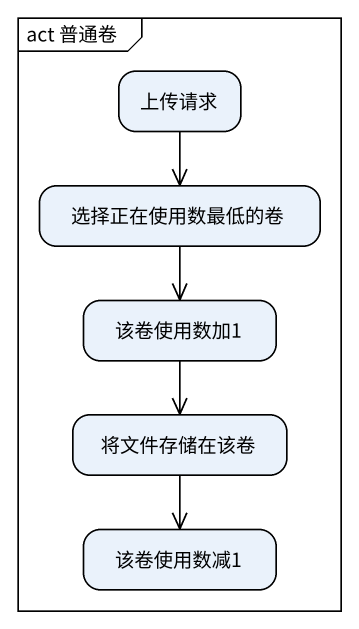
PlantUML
@startuml
mainframe act 普通卷
hide empty description
state 上传请求
state 选择正在使用数最低的卷
state 该卷使用数加1
state 将文件存储在该卷
state 该卷使用数减1
上传请求 --> 选择正在使用数最低的卷
选择正在使用数最低的卷 --> 该卷使用数加1
该卷使用数加1 --> 将文件存储在该卷
将文件存储在该卷 --> 该卷使用数减1
@enduml
